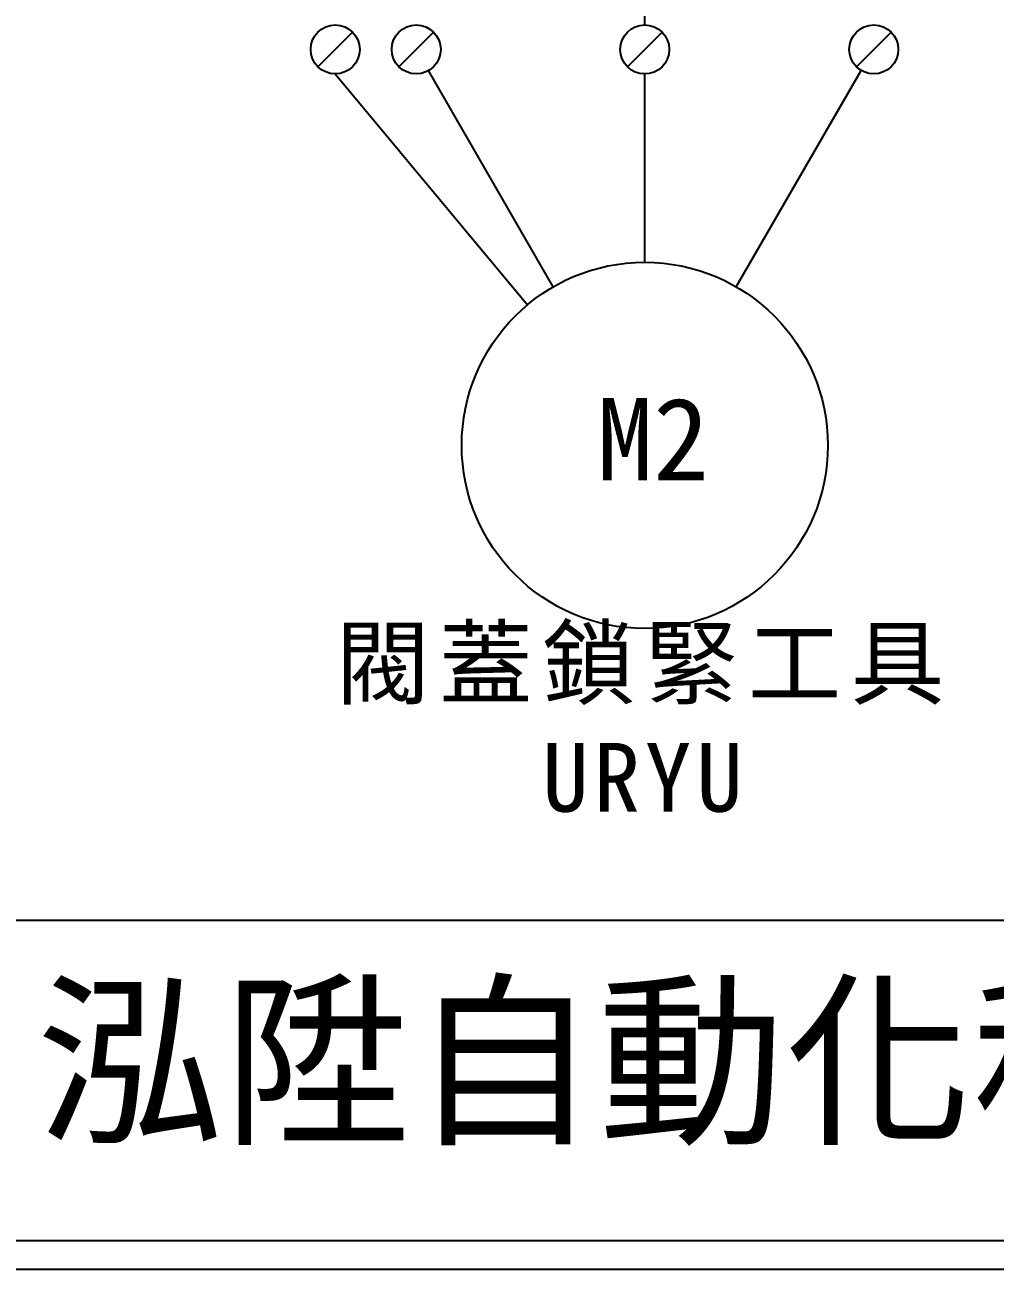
# Model space of a CAD drawing. Extents: x 10 to 297, y 3 to 207.
# Drawn here: x 48.1 to 90.5, y 3 to 57.4 of the extents above; entities that cross this region are included whole.
import ezdxf

# ---------------------------------------------------------------- set-up
doc = ezdxf.new("R2010")
doc.units = 0
doc.layers.get('0').update_dxf_attribs({"linetype": 'CONTINUOUS'})
doc.layers.add('圖框層', color=7, linetype='CONTINUOUS')
doc.layers.add('標尺寸層', color=3, linetype='CONTINUOUS')
doc.styles.add('STSL', font='kaiu.ttf')
doc.styles.add('標楷體', font='kaiu.ttf')

msp = doc.modelspace()

# ---------------------------------------------------------------- linework, layer by layer
for p, q in [((62.432, 57.047), (60.918, 55.532)), ((65.973, 57.047), (64.458, 55.532)), ((75.958, 57.043), (74.444, 55.529)), ((85.973, 57.047), (84.458, 55.532)), ((71.204, 45.917), (65.751, 55.362)), ((79.204, 45.917), (84.663, 55.372))]:
    msp.add_line(p, q)
for centre, radius in [((61.675, 56.29), 1.071), ((65.215, 56.29), 1.071), ((75.201, 56.286), 1.071), ((85.215, 56.29), 1.071), ((75.204, 38.989), 8)]:
    msp.add_circle(centre, radius)
at = {"layer": '圖框層', "color": 7}
for p, q in [((11.25, 18.25), (295.75, 18.25)), ((11.25, 4.25), (295.75, 4.25)), ((10, 3), (297, 3))]:
    msp.add_line(p, q, dxfattribs=at)
at = {"layer": '標尺寸層', "color": 7}
for p, q in [((75.201, 57.357), (75.196, 70.426)), ((61.675, 55.219), (70.082, 45.134)), ((75.204, 46.989), (75.201, 55.215))]:
    msp.add_line(p, q, dxfattribs=at)

# ---------------------------------------------------------------- texts
at = {"color": 0, "insert": (75.204, 30.989), "char_height": 3, "width": 27.9333, "attachment_point": 2, "style": '標楷體'}
msp.add_mtext('{\\T1.1;閥蓋鎖緊工具URYU}', dxfattribs=at)
at = {"layer": '圖框層', "color": 4, "style": 'STSL'}
for s, height, p in [('M2', 3.6, (73.119, 37.466)), ('泓陞自動化科技有限公司', 6, (48.604, 9.076))]:
    msp.add_text(s, height=height, dxfattribs=at).set_placement(p)

doc.saveas('drawing.dxf')
